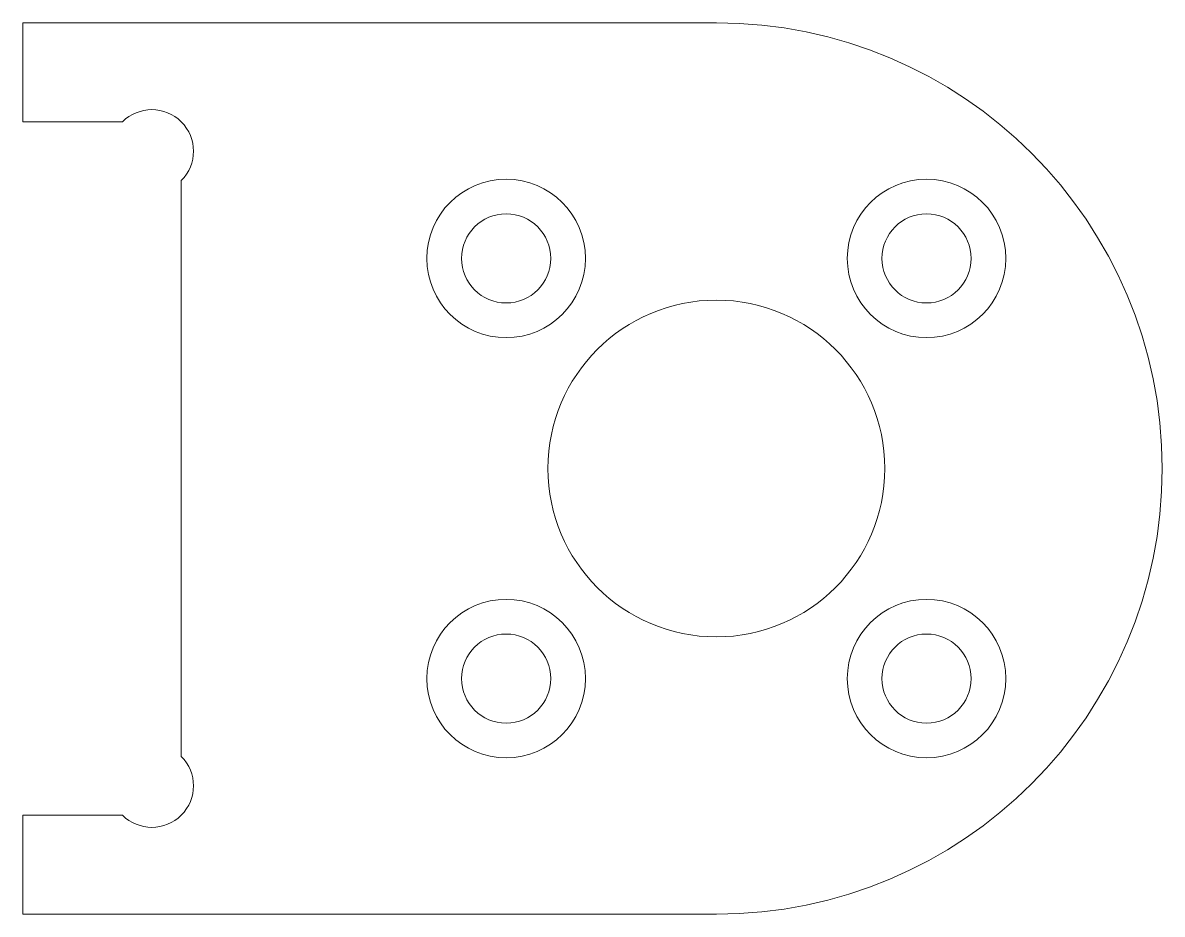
# Model space of a CAD drawing. Header units: millimetres. Extents: x 0 to 57.5, y 0 to 45.
import ezdxf

# ---------------------------------------------------------------- set-up
doc = ezdxf.new("R2010")
doc.units = ezdxf.units.MM

msp = doc.modelspace()

# ---------------------------------------------------------------- linework, layer by layer
at = {"color": 7, "linetype": 'Continuous', "lineweight": 15}
for p, q in [((0, 45), (0, 40)), ((35, 45), (0, 45)), ((5.03, 40), (0, 40)), ((8, 7.97), (8, 37.03)), ((0, 5), (5.03, 5)), ((0, 5), (0, 0)), ((0, 0), (35, 0))]:
    msp.add_line(p, q, dxfattribs=at)
for centre, radius in [((24.393, 33.107), 4), ((45.607, 33.107), 4), ((24.393, 33.107), 2.25), ((45.607, 33.107), 2.25), ((35, 22.5), 8.5), ((24.393, 11.893), 4), ((45.607, 11.893), 4), ((24.393, 11.893), 2.25), ((45.607, 11.893), 2.25)]:
    msp.add_circle(centre, radius, dxfattribs=at)
for centre, radius, start, end in [((35, 22.5), 22.5, 270, 90), ((6.515, 38.515), 2.1, 315, 135), ((6.515, 6.485), 2.1, 225, 45)]:
    msp.add_arc(centre, radius, start, end, dxfattribs=at)

doc.saveas('drawing.dxf')
